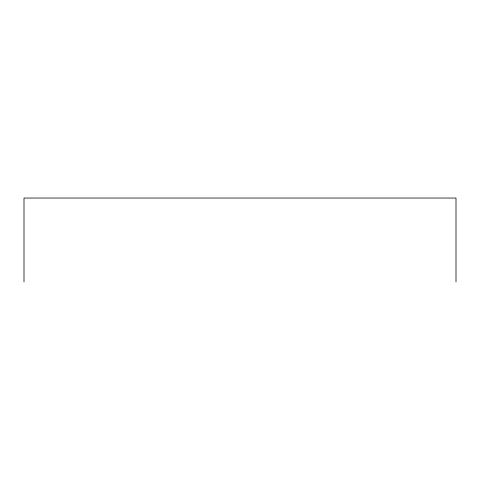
<?xml version="1.0" encoding="UTF-8"?>
<svg xmlns="http://www.w3.org/2000/svg" width="480" height="480" viewBox="0 0 480 480"><rect width="100%" height="100%" fill="white"/><g stroke="black" fill="none" stroke-linecap="round" stroke-linejoin="round"><path stroke-width="0.72" d="M456 281.964L456 198.036L24 198.036L24 281.964"/></g></svg>
